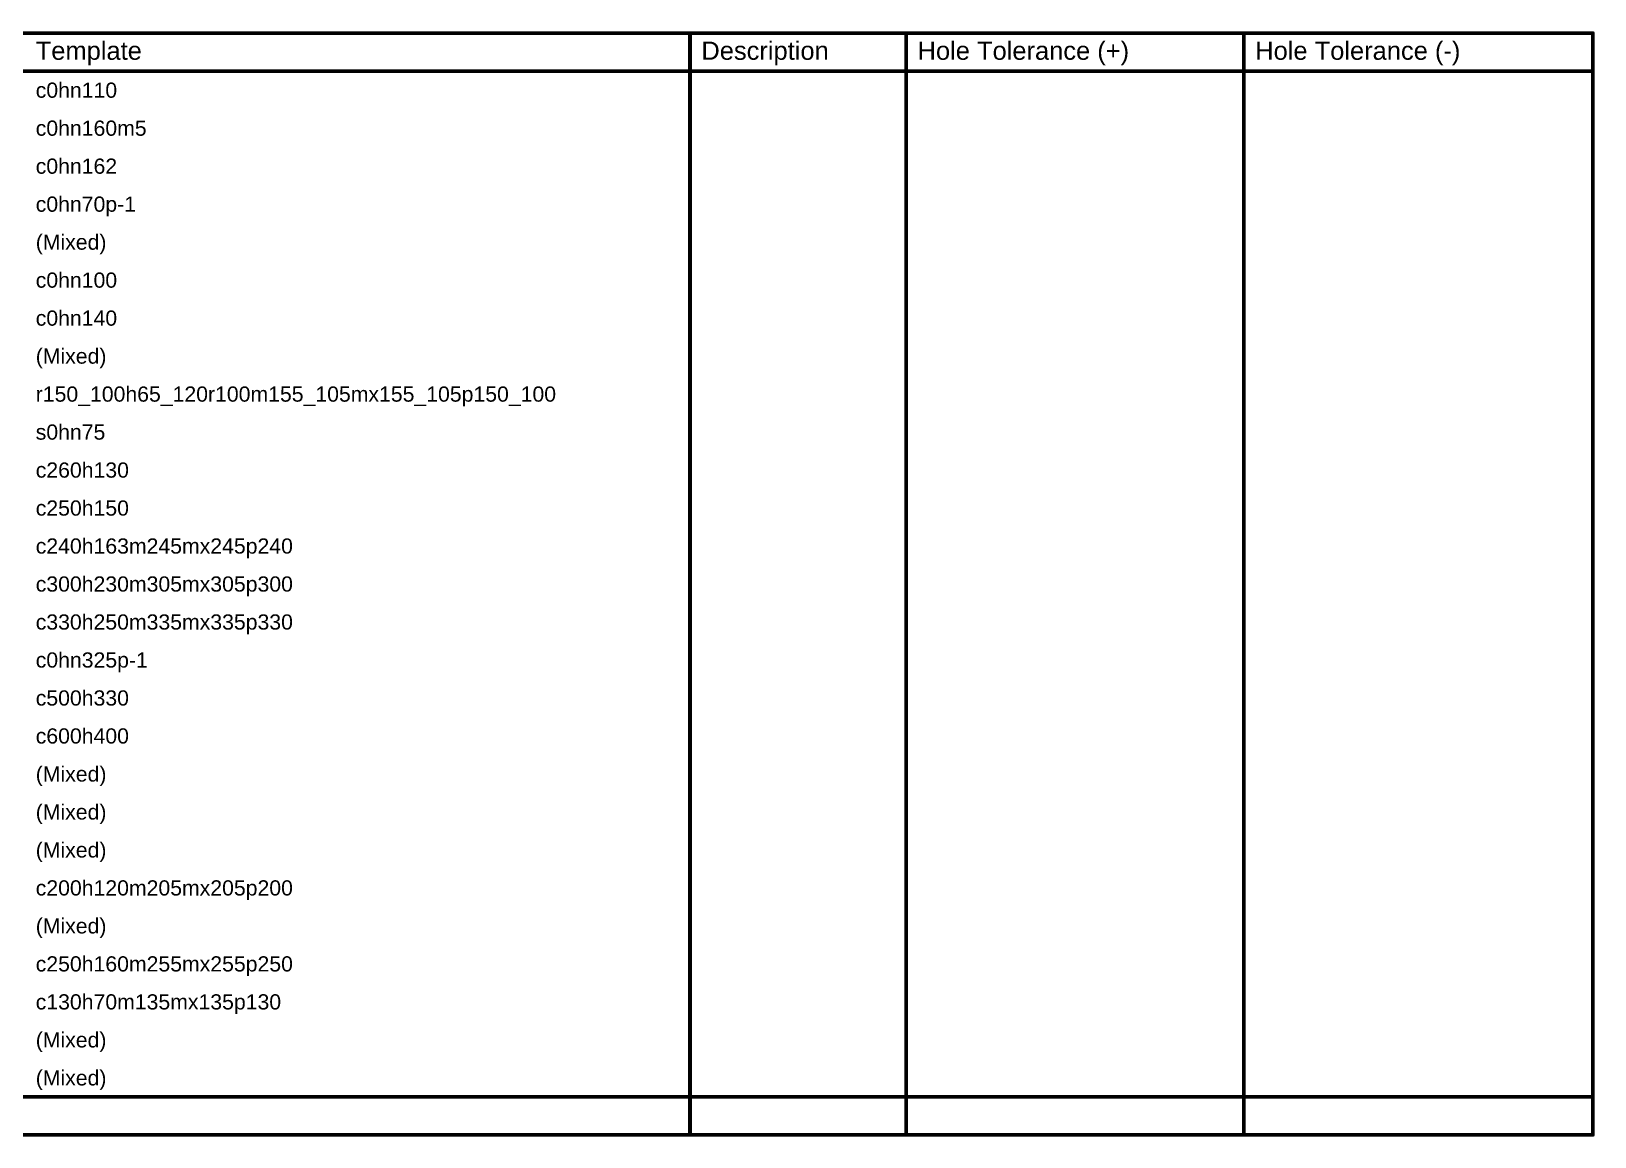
# Model space of a CAD drawing. Header units: inches. Extents: x 0 to 208, y 0 to 213.
# Drawn here: x 11.9 to 18.08, y 5.76 to 10.12 of the extents above; entities that cross this region are included whole.
import ezdxf

# ---------------------------------------------------------------- set-up
doc = ezdxf.new("R2010")
doc.units = ezdxf.units.IN
doc.header["$MEASUREMENT"] = 0
doc.layers.add('Drill Drawing', color=1, linetype='Continuous')
doc.styles.add('Arial', font='', dxfattribs={"height": 0.2})
doc.styles.get('Arial').set_extended_font_data('Arial')

msp = doc.modelspace()

# ---------------------------------------------------------------- linework, layer by layer
at = {"layer": 'Drill Drawing'}
for points in [[(5.4475, 10.1139, 0.015, 0.015, 0), (18.0679, 10.1139, 0.015, 0.015, 0)], [(14.5019, 5.7639, 0.015, 0.015, 0), (14.5019, 10.1139, 0.015, 0.015, 0)], [(15.3557, 5.7639, 0.015, 0.015, 0), (15.3557, 10.1139, 0.015, 0.015, 0)], [(16.6893, 5.7639, 0.015, 0.015, 0), (16.6893, 10.1139, 0.015, 0.015, 0)], [(18.0679, 5.7639, 0.015, 0.015, 0), (18.0679, 10.1139, 0.015, 0.015, 0)], [(5.4475, 9.9639, 0.015, 0.015, 0), (18.0679, 9.9639, 0.015, 0.015, 0)], [(5.4475, 5.9139, 0.015, 0.015, 0), (18.0679, 5.9139, 0.015, 0.015, 0)], [(5.4475, 5.7639, 0.015, 0.015, 0), (18.0679, 5.7639, 0.015, 0.015, 0)]]:
    msp.add_lwpolyline(points, format="xyseb", dxfattribs=at)
for points in [[(14.4982, 10.1139, 0.0075, 0.0075, 1), (14.5057, 10.1139, 0.0075, 0.0075, 1)], [(15.3519, 10.1139, 0.0075, 0.0075, 1), (15.3594, 10.1139, 0.0075, 0.0075, 1)], [(16.6855, 10.1139, 0.0075, 0.0075, 1), (16.693, 10.1139, 0.0075, 0.0075, 1)], [(18.0642, 10.1139, 0.0075, 0.0075, 1), (18.0717, 10.1139, 0.0075, 0.0075, 1)], [(18.0642, 10.1139, 0.0075, 0.0075, 1), (18.0717, 10.1139, 0.0075, 0.0075, 1)], [(18.0642, 9.9639, 0.0075, 0.0075, 1), (18.0717, 9.9639, 0.0075, 0.0075, 1)], [(18.0642, 5.9139, 0.0075, 0.0075, 1), (18.0717, 5.9139, 0.0075, 0.0075, 1)], [(14.4982, 5.7639, 0.0075, 0.0075, 1), (14.5057, 5.7639, 0.0075, 0.0075, 1)], [(15.3519, 5.7639, 0.0075, 0.0075, 1), (15.3594, 5.7639, 0.0075, 0.0075, 1)], [(16.6855, 5.7639, 0.0075, 0.0075, 1), (16.693, 5.7639, 0.0075, 0.0075, 1)], [(18.0642, 5.7639, 0.0075, 0.0075, 1), (18.0717, 5.7639, 0.0075, 0.0075, 1)], [(18.0642, 5.7639, 0.0075, 0.0075, 1), (18.0717, 5.7639, 0.0075, 0.0075, 1)]]:
    msp.add_lwpolyline(points, format="xyseb", close=True, dxfattribs=at)

# ---------------------------------------------------------------- texts
at = {"layer": 'Drill Drawing', "style": 'Arial'}
for s, height, p in [('Template', 0.072, (11.9177, 10.0089)), ('Description', 0.072, (14.5469, 10.0089)), ('Hole Tolerance (+)', 0.072, (15.4007, 10.0089)), ('Hole Tolerance (-)', 0.072, (16.7343, 10.0089)), ('c0hn110', 0.06, (11.9177, 9.8589)), ('c0hn160m5', 0.06, (11.9177, 9.7089)), ('c0hn162', 0.06, (11.9177, 9.5589)), ('c0hn70p-1', 0.06, (11.9177, 9.4089)), ('(Mixed)', 0.06, (11.9177, 9.2589)), ('c0hn100', 0.06, (11.9177, 9.1089)), ('c0hn140', 0.06, (11.9177, 8.9589)), ('(Mixed)', 0.06, (11.9177, 8.8089)), ('r150_100h65_120r100m155_105mx155_105p150_100', 0.06, (11.9177, 8.6589)), ('s0hn75', 0.06, (11.9177, 8.5089)), ('c260h130', 0.06, (11.9177, 8.3589)), ('c250h150', 0.06, (11.9177, 8.2089)), ('c240h163m245mx245p240', 0.06, (11.9177, 8.0589)), ('c300h230m305mx305p300', 0.06, (11.9177, 7.9089)), ('c330h250m335mx335p330', 0.06, (11.9177, 7.7589)), ('c0hn325p-1', 0.06, (11.9177, 7.6089)), ('c500h330', 0.06, (11.9177, 7.4589)), ('c600h400', 0.06, (11.9177, 7.3089)), ('(Mixed)', 0.06, (11.9177, 7.1589)), ('(Mixed)', 0.06, (11.9177, 7.0089)), ('(Mixed)', 0.06, (11.9177, 6.8589)), ('c200h120m205mx205p200', 0.06, (11.9177, 6.7089)), ('(Mixed)', 0.06, (11.9177, 6.5589)), ('c250h160m255mx255p250', 0.06, (11.9177, 6.4089)), ('c130h70m135mx135p130', 0.06, (11.9177, 6.2589)), ('(Mixed)', 0.06, (11.9177, 6.1089)), ('(Mixed)', 0.06, (11.9177, 5.9589))]:
    msp.add_text(s, height=height, dxfattribs=at).set_placement(p)

doc.saveas('drawing.dxf')
